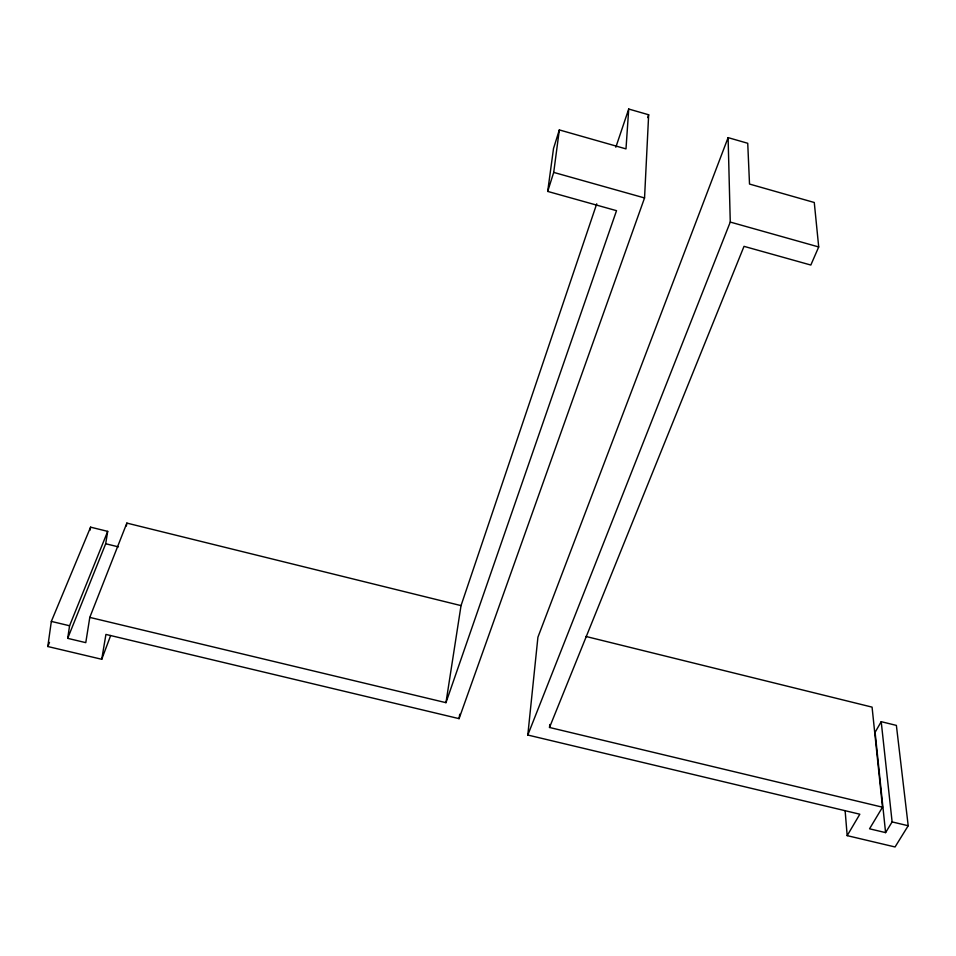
<?xml version="1.0" encoding="UTF-8"?>
<svg xmlns="http://www.w3.org/2000/svg" width="956" height="956" viewBox="0 0 956 956"><rect width="100%" height="100%" fill="white"/><g stroke="black" fill="none" stroke-linecap="round" stroke-linejoin="round"><path stroke-width="1.43" d="M89.792 617.397L445.962 702.672L461.031 605.614L126.861 523.087L89.792 617.397L85.777 642.647L67.697 638.345L105.698 543.749L107.693 531.369L90.593 527.162L51.337 621.412L47.8 646.519L101.742 659.282L105.925 634.426L459.071 718.649L644.547 197.952L648.658 114.768L628.725 109.032L615.831 147.236M628.725 109.032L625.989 148.885L559.332 129.92L553.512 148.515L547.692 191.415L616.524 210.679L445.962 702.672M845.116 810.604L847.183 835.64L895.055 846.968L908.2 825.745L896.381 725.401L881.205 721.672L892.115 821.909L885.591 832.616L869.542 828.804L882.508 807.199L549.509 727.468L549.784 724.505M847.183 835.64L859.826 814.213L527.808 735.033L537.917 637.21L728.102 137.628L747.735 143.281L749.516 184.054L814.273 202.493L818.706 246.959L810.831 265.039L744.019 246.349L549.509 727.468M547.692 191.415L553.715 172.403L559.332 129.92M459.071 718.649L459.716 714.216M67.697 638.345L69.573 625.762L107.693 531.369M90.151 530.066L90.593 527.162M126.359 526.003L126.861 523.087M461.031 605.614L596.723 203.819M647.678 117.588L648.658 114.768M101.742 659.282L110.657 635.513M527.808 735.033L730.265 222.067L728.102 137.628M47.8 646.519L49.497 642.408M881.205 721.672L875.098 732.32L885.591 832.616M51.337 621.412L69.573 625.762M892.115 821.909L908.2 825.745M105.698 543.749L118.413 546.868M585.861 636.445L872.075 707.129L882.508 807.199M553.715 172.403L644.547 197.952M730.265 222.067L818.706 246.959"/></g></svg>
